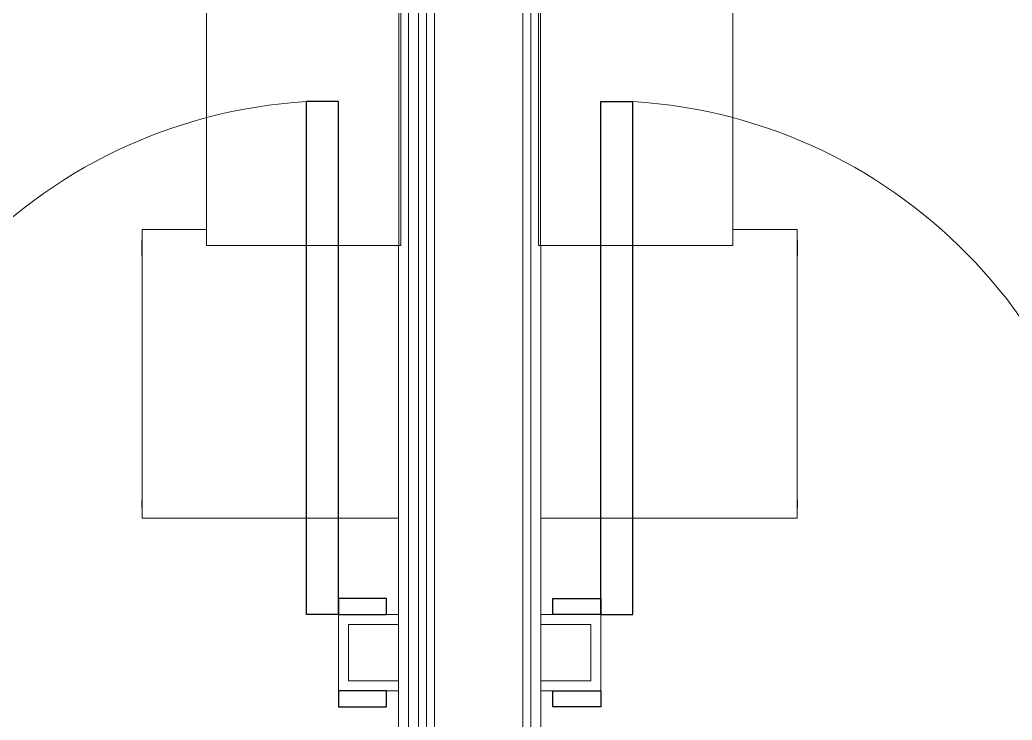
# Model space of a CAD drawing. Header units: inches. Extents: x -4010 to -1814, y 9846 to 12241.
# Drawn here: x -3165.2 to -3103.3, y 10040.9 to 10084.6 of the extents above; entities that cross this region are included whole.
import ezdxf

# ---------------------------------------------------------------- set-up
doc = ezdxf.new("R2010")
doc.units = ezdxf.units.IN
doc.header["$MEASUREMENT"] = 0
for name, color, linetype, lineweight in [('0-1', 7, 'Continuous', 5), ('A-DOOR-3', 31, 'Continuous', 9), ('A-DOOR-4', 31, 'Continuous', 30), ('A-DOOR-FRAM-3', 31, 'Continuous', 30), ('A-WALL', 113, 'Continuous', 18), ('A-WALL-2', 250, 'Continuous', 18), ('A-WALL-3', 113, 'Continuous', 9), ('I-FURN', 30, 'Continuous', 9), ('I-WALL-3', 7, 'Continuous', 9)]:
    doc.layers.add(name, color=color, linetype=linetype, lineweight=lineweight)

# ---------------------------------------------------------------- blocks, each defined once
blk = doc.blocks.new('CTR - 1st Phase - Common Walls_rvt-1-UNIT PLANS - 1ST FLOOR')
at = {"layer": 'A-WALL-2'}
for p, q in [((-3140.936, 10017.089), (-3140.936, 10356.039)), ((-3140.311, 10017.089), (-3140.311, 10356.039)), ((-3139.811, 10017.089), (-3139.811, 10356.039)), ((-3139.311, 10017.089), (-3139.311, 10356.039)), ((-3133.811, 10017.089), (-3133.811, 10356.039)), ((-3133.311, 10017.089), (-3133.311, 10356.039))]:
    blk.add_line(p, q, dxfattribs=at)
at = {"layer": 'I-WALL-3'}
for p, q in [((-3141.561, 10070.475), (-3141.561, 10017.089)), ((-3132.686, 10017.089), (-3132.686, 10070.475))]:
    blk.add_line(p, q, dxfattribs=at)
blk = doc.blocks.new('Entertainment_Center_14771 - Entertainment_Center_14771-V72-UNIT PLANS - 1ST FLOOR')
at = {"layer": 'I-FURN'}
for p, q in [((-18, 10), (-36, 10)), ((-36, 10), (-36, -5.987)), ((-34.85, 10.031), (-35.339, 10.031)), ((-35.339, 10.031), (-35.339, 10)), ((-34.85, 10), (-34.85, 10.031)), ((-18.663, 10.032), (-19.657, 10.032)), ((-19.657, 10.032), (-19.657, 10)), ((-18.663, 10), (-18.663, 10.032)), ((-18, 6), (-18, 10)), ((36, 10), (18, 10)), ((18, 10), (18, 6)), ((18.663, 10.032), (18.663, 10)), ((19.657, 10.032), (18.663, 10.032)), ((19.657, 10), (19.657, 10.032)), ((35.339, 10.031), (34.85, 10.031)), ((34.85, 10.031), (34.85, 10)), ((35.339, 10), (35.339, 10.031)), ((36, -5.987), (36, 10)), ((19, 6), (-19, 6)), ((-19, 6), (-19, -6)), ((19, -6), (19, 6)), ((-19, -6), (19, -6)), ((-19, -6.125), (-19, -6)), ((-19, -6), (19, -6)), ((19, -6.125), (-19, -6.125)), ((19, -6), (19, -6.125))]:
    blk.add_line(p, q, dxfattribs=at)
blk = doc.blocks.new('Entertainment_Center_14771 - Entertainment_Center_14771-V73-UNIT PLANS - 1ST FLOOR')
at = {"layer": 'I-FURN'}
for p, q in [((-36, 5.987), (-36, -10)), ((-19, 6.125), (19, 6.125)), ((-19, 6), (-19, 6.125)), ((19, 6), (-19, 6)), ((19, 6), (-19, 6)), ((-19, 6), (-19, -6)), ((19, 6.125), (19, 6)), ((19, -6), (19, 6)), ((36, -10), (36, 5.987)), ((-19, -6), (19, -6)), ((-18, -10), (-18, -6)), ((18, -6), (18, -10)), ((-36, -10), (-18, -10)), ((-35.339, -10), (-35.339, -10.031)), ((-35.339, -10.031), (-34.85, -10.031)), ((-34.85, -10.031), (-34.85, -10)), ((-19.657, -10), (-19.657, -10.032)), ((-19.657, -10.032), (-18.663, -10.032)), ((-18.663, -10.032), (-18.663, -10)), ((18, -10), (36, -10)), ((18.663, -10), (18.663, -10.032)), ((18.663, -10.032), (19.657, -10.032)), ((19.657, -10.032), (19.657, -10)), ((34.85, -10), (34.85, -10.031)), ((34.85, -10.031), (35.339, -10.031)), ((35.339, -10.031), (35.339, -10))]:
    blk.add_line(p, q, dxfattribs=at)
blk = doc.blocks.new('SWING - SINGLE - FLUSH - 32_ x 80_ - MAGIC PAK DOOR - ACOUSTICAL SEAL-3931467-UNIT PLANS - 1ST FLOOR')
at = {"layer": 'A-DOOR-3'}
blk.add_arc((16, 2.375), 32.067, 93.57587, 180, dxfattribs=at)
at = {"layer": 'A-DOOR-4'}
for p, q in [((14, 2.375), (14, 34.379)), ((16, 34.379), (14, 34.379)), ((16, 2.375), (16, 34.379)), ((16, 2.375), (14, 2.375))]:
    blk.add_line(p, q, dxfattribs=at)
at = {"layer": 'A-DOOR-FRAM-3'}
for p, q in [((-16, 3.375), (-19, 3.375)), ((-19, 3.375), (-19, 2.375)), ((-16, 2.375), (-16, 3.375)), ((19, 3.375), (16, 3.375)), ((16, 3.375), (16, 2.375)), ((19, 2.375), (19, 3.375)), ((-19, 2.375), (-16, 2.375)), ((16, 2.375), (19, 2.375)), ((-16, -2.375), (-19, -2.375)), ((-19, -2.375), (-19, -3.375)), ((-16, -3.375), (-16, -2.375)), ((19, -2.375), (16, -2.375)), ((16, -2.375), (16, -3.375)), ((19, -3.375), (19, -2.375)), ((-19, -3.375), (-16, -3.375)), ((16, -3.375), (19, -3.375))]:
    blk.add_line(p, q, dxfattribs=at)
blk = doc.blocks.new('SWING - SINGLE - FLUSH - 32_ x 80_ - MAGIC PAK DOOR - ACOUSTICAL SEAL-3930378-UNIT PLANS - 1ST FLOOR')
at = {"layer": 'A-DOOR-3'}
blk.add_arc((16, -2.375), 32.067, 180, 266.42413, dxfattribs=at)
at = {"layer": 'A-DOOR-4'}
for p, q in [((14, -2.375), (14, -34.379)), ((16, -2.375), (14, -2.375)), ((16, -2.375), (16, -34.379)), ((16, -34.379), (14, -34.379))]:
    blk.add_line(p, q, dxfattribs=at)
at = {"layer": 'A-DOOR-FRAM-3'}
for p, q in [((-19, 2.375), (-19, 3.375)), ((-19, 3.375), (-16, 3.375)), ((-16, 3.375), (-16, 2.375)), ((16, 2.375), (16, 3.375)), ((16, 3.375), (19, 3.375)), ((19, 3.375), (19, 2.375)), ((-16, 2.375), (-19, 2.375)), ((19, 2.375), (16, 2.375)), ((-19, -2.375), (-16, -2.375)), ((-19, -3.375), (-19, -2.375)), ((-16, -2.375), (-16, -3.375)), ((16, -2.375), (19, -2.375)), ((16, -3.375), (16, -2.375)), ((19, -2.375), (19, -3.375)), ((-16, -3.375), (-19, -3.375)), ((19, -3.375), (16, -3.375))]:
    blk.add_line(p, q, dxfattribs=at)

msp = doc.modelspace()

# ---------------------------------------------------------------- linework, layer by layer
at = {"layer": 'A-WALL'}
for p, q in [((-3144.68624, 10046.83481), (-3144.68624, 10043.33481)), ((-3141.56124, 10046.83481), (-3144.68624, 10046.83481)), ((-3129.56124, 10046.83481), (-3132.68624, 10046.83481)), ((-3129.56124, 10043.33481), (-3129.56124, 10046.83481)), ((-3144.68624, 10043.33481), (-3141.56124, 10043.33481)), ((-3132.68624, 10043.33481), (-3129.56124, 10043.33481))]:
    msp.add_line(p, q, dxfattribs=at)
at = {"layer": 'A-WALL-3'}
for p, q in [((-3141.56124, 10047.45981), (-3145.31124, 10047.45981)), ((-3145.31124, 10047.45981), (-3145.31124, 10042.70981)), ((-3141.56124, 10042.70981), (-3141.56124, 10047.45981)), ((-3128.93624, 10047.45981), (-3132.68624, 10047.45981)), ((-3132.68624, 10047.45981), (-3132.68624, 10042.70981)), ((-3128.93624, 10042.70981), (-3128.93624, 10047.45981)), ((-3145.31124, 10042.70981), (-3141.56124, 10042.70981)), ((-3132.68624, 10042.70981), (-3128.93624, 10042.70981))]:
    msp.add_line(p, q, dxfattribs=at)

# ---------------------------------------------------------------- block references
at = {"layer": '0-1'}
msp.add_blockref('CTR - 1st Phase - Common Walls_rvt-1-UNIT PLANS - 1ST FLOOR', (0, 0), dxfattribs=at)
at = {"layer": 'A-DOOR-3'}
msp.add_blockref('SWING - SINGLE - FLUSH - 32_ x 80_ - MAGIC PAK DOOR - ACOUSTICAL SEAL-3931467-UNIT PLANS - 1ST FLOOR', (-3161.31124, 10045.08481), dxfattribs=at)
at = {"layer": 'A-DOOR-3', "rotation": 180}
msp.add_blockref('SWING - SINGLE - FLUSH - 32_ x 80_ - MAGIC PAK DOOR - ACOUSTICAL SEAL-3930378-UNIT PLANS - 1ST FLOOR', (-3112.93624, 10045.08481), dxfattribs=at)
at = {"layer": 'I-FURN'}
for name, p, rotation in [('Entertainment_Center_14771 - Entertainment_Center_14771-V72-UNIT PLANS - 1ST FLOOR', (-3147.54874, 10089.47454), 90.00000000000031), ('Entertainment_Center_14771 - Entertainment_Center_14771-V73-UNIT PLANS - 1ST FLOOR', (-3126.69874, 10089.47454), 89.9999999999997)]:
    msp.add_blockref(name, p, dxfattribs=dict(at, rotation=rotation))

doc.saveas('drawing.dxf')
